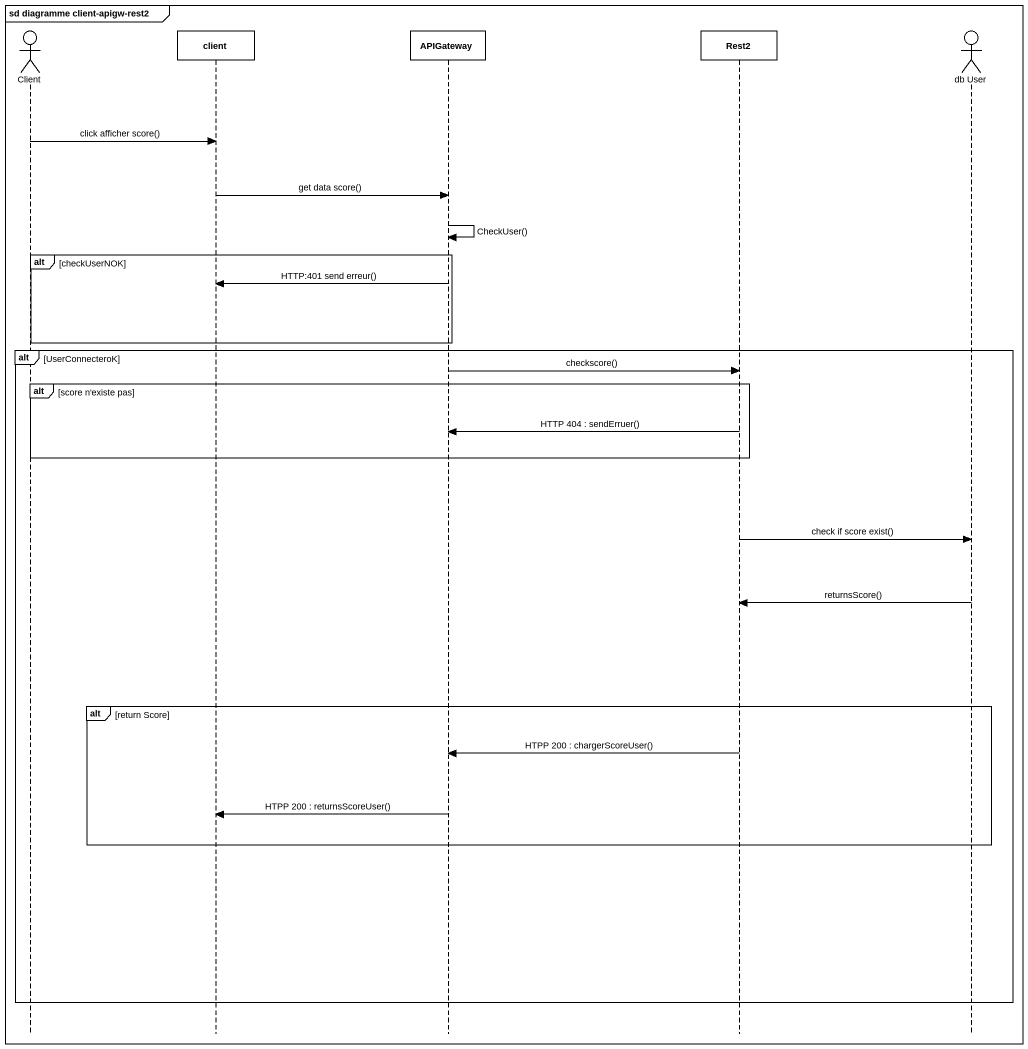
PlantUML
@startuml
mainframe sd diagramme client-apigw-rest2
hide footbox
actor Client
participant client
participant APIGateway
participant Rest2
actor "db User" as db_User

Client -> client : click afficher score()
client -> APIGateway : get data score()
APIGateway -> APIGateway : CheckUser()
alt checkUserNOK
  APIGateway -> client : HTTP:401 send erreur()
end
alt UserConnecteroK
  APIGateway -> Rest2 : checkscore()
  alt score n'existe pas
    Rest2 -> APIGateway : HTTP 404 : sendErruer()
  end
  Rest2 -> db_User : check if score exist()
  db_User -> Rest2 : returnsScore()
  alt return Score
    Rest2 -> APIGateway : HTPP 200 : chargerScoreUser()
    APIGateway -> client : HTPP 200 : returnsScoreUser()
  end
end
@enduml
